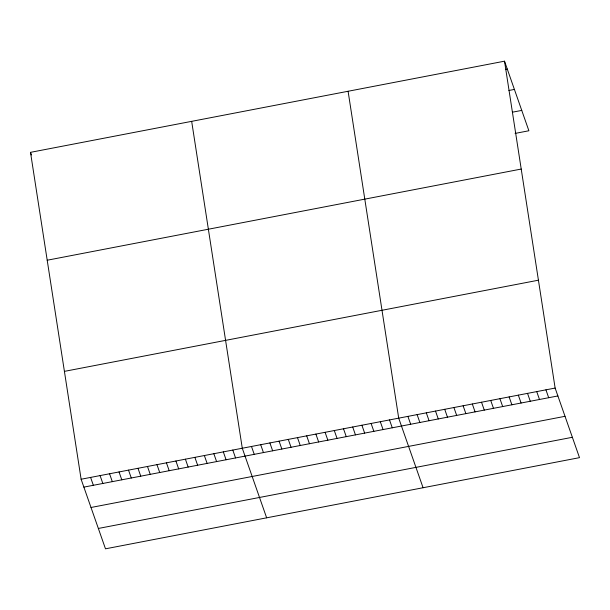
<?xml version="1.0" encoding="UTF-8"?>
<svg xmlns="http://www.w3.org/2000/svg" width="610" height="610" viewBox="0 0 610 610"><rect width="100%" height="100%" fill="white"/><g stroke="black" fill="none" stroke-linecap="round" stroke-linejoin="round"><path stroke-width="0.91" d="M504.516 61.183L555.13 388.067L579.5 457.653L105.484 548.817L81.115 479.239L30.5 152.347L504.516 61.183L528.885 130.761L515.084 133.415M505.438 69.41L507.276 69.06M508.885 90.486L514.405 89.418M512.553 112.171L521.756 110.402M47.206 260.226L521.222 169.054M64.408 371.368L538.432 280.196M81.115 479.239L555.13 388.067M83.875 487.115L557.891 395.943M91.004 507.482L565.02 416.31M98.355 528.458L572.371 437.286M545.935 389.836L548.687 397.72M536.731 391.605L539.492 399.489M527.528 393.374L530.288 401.258M518.325 395.143L521.085 403.027M509.129 396.919L511.882 404.796M499.925 398.688L502.686 406.565M490.722 400.457L493.482 408.334M481.519 402.226L484.279 410.103M472.315 403.995L475.076 411.872M463.12 405.764L465.88 413.641M453.916 407.533L456.676 415.418M444.713 409.302L447.473 417.187M435.509 411.071L438.27 418.956M426.314 412.84L429.074 420.725M417.11 414.617L419.871 422.494M407.907 416.386L410.667 424.263M423.073 487.733L398.704 418.155L348.089 91.264M389.508 419.924L392.268 427.801M380.304 421.693L383.065 429.57M371.101 423.462L373.861 431.339M361.898 425.231L364.658 433.115M352.702 427L355.462 434.884M343.499 428.769L346.259 436.653M334.295 430.538L337.055 438.422M325.092 432.315L327.852 440.191M315.896 434.084L318.649 441.96M306.693 435.853L309.453 443.729M297.489 437.622L300.25 445.498M288.286 439.391L291.046 447.267M279.09 441.16L281.843 449.044M269.887 442.929L272.647 450.813M260.683 444.698L263.444 452.582M251.48 446.467L254.24 454.351M266.646 517.821L242.284 448.243L191.67 121.352M232.799 450.066L235.559 457.942M223.321 451.888L226.081 459.765M213.843 453.71L216.596 461.587M204.358 455.533L207.118 463.409M194.88 457.355L197.64 465.239M185.402 459.178L188.154 467.062M175.916 461L178.677 468.884M166.439 462.83L169.199 470.707M156.961 464.652L159.721 472.529M147.475 466.475L150.235 474.351M30.5 152.347L31.423 154.978M137.997 468.297L140.757 476.174M128.519 470.119L131.28 478.004M119.034 471.942L121.794 479.826M109.556 473.764L112.316 481.648M100.078 475.594L102.838 483.471M90.593 477.416L93.353 485.293"/></g></svg>
